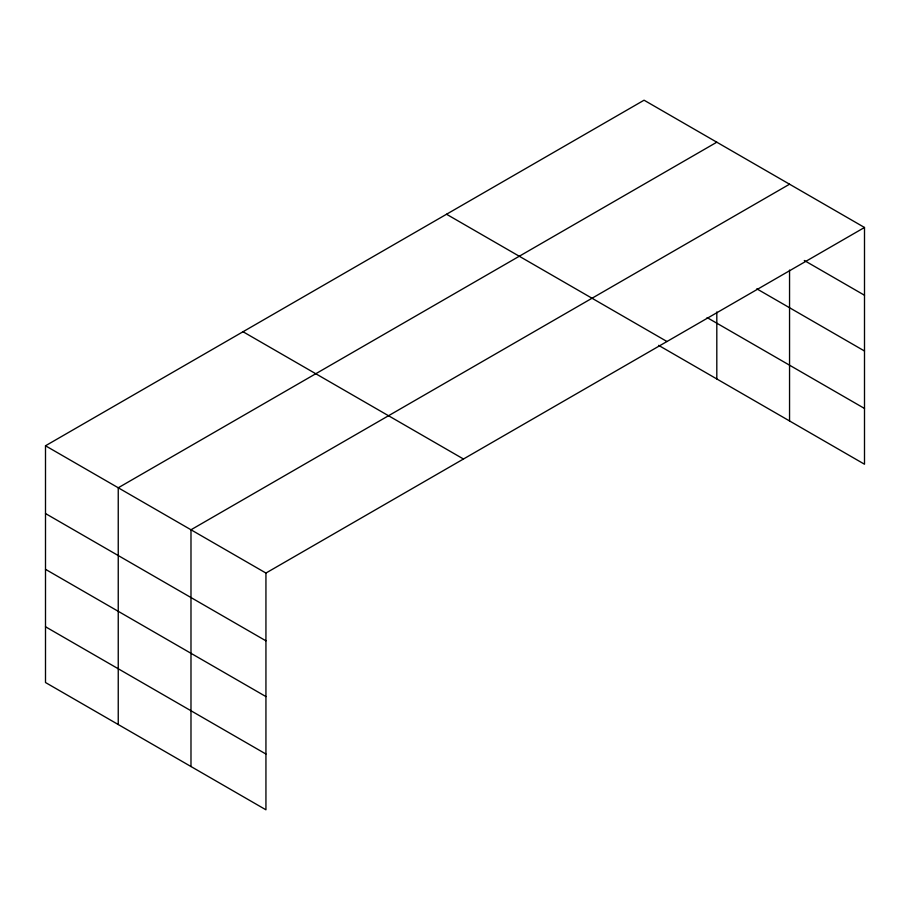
<?xml version="1.0" encoding="UTF-8"?>
<svg xmlns="http://www.w3.org/2000/svg" width="910" height="910" viewBox="0 0 910 910"><rect width="100%" height="100%" fill="white"/><g stroke="black" fill="none" stroke-linecap="round" stroke-linejoin="round"><path stroke-width="1.36" d="M789.55 270.099L789.55 420.955M658.612 345.356L864.5 464.225L864.5 227.477L644.064 100.202L45.5 445.775L45.5 682.523L265.936 809.798L265.936 573.05L45.5 445.775M716.807 142.199L118.243 487.783L118.243 724.531M789.55 184.207L190.986 529.779L190.986 766.527M265.936 573.05L864.5 227.477M804.292 260.488L864.5 295.25M756.813 288.834L864.5 351.01M707.104 317.59L864.5 408.465M446.537 214.248L666.973 341.512M243.027 331.74L463.463 459.004M45.5 513.547L265.936 640.822M45.5 569.319L265.936 696.582M45.5 626.762L265.936 754.037M716.807 311.982L716.807 378.947"/></g></svg>
